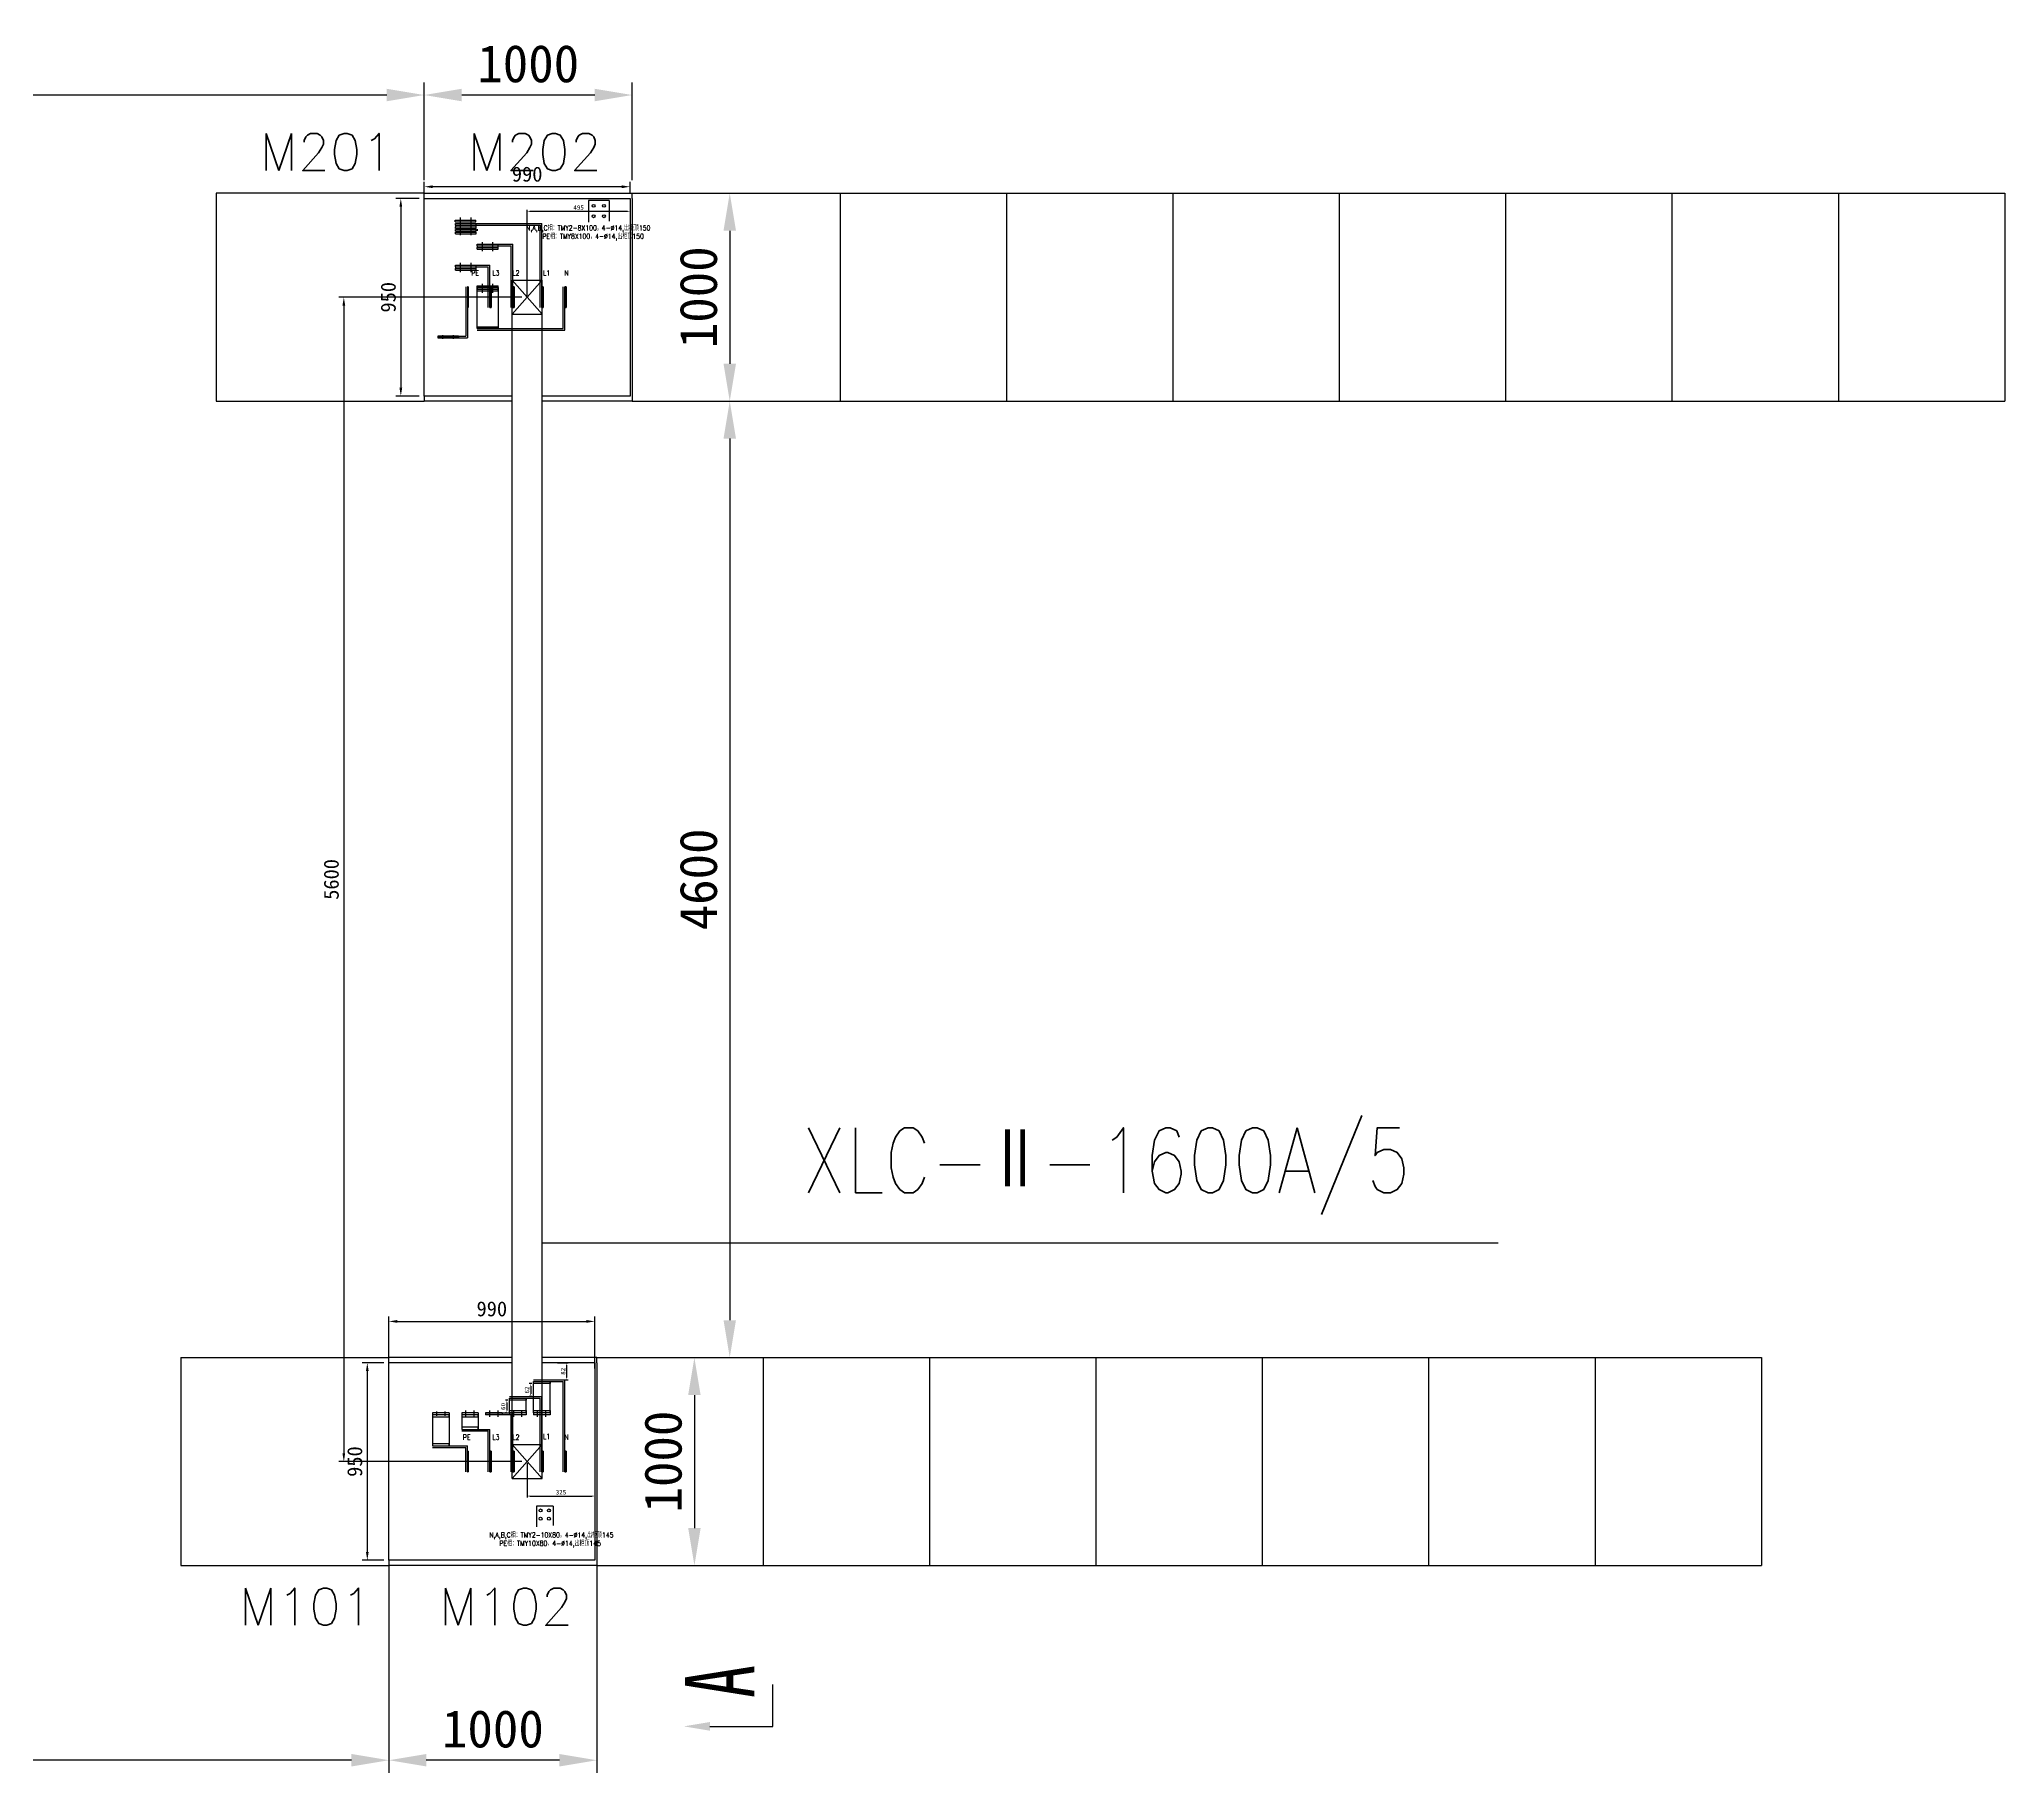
# Model space of a CAD drawing. Extents: x -48968009 to 2588125, y -43922717 to 2.
# Drawn here: x 2527456 to 2536907, y -626675 to -618338 of the extents above; entities that cross this region are included whole.
import ezdxf

# ---------------------------------------------------------------- set-up
doc = ezdxf.new("R2010")
doc.units = 0
doc.header["$LTSCALE"] = 1000
doc.header["$MEASUREMENT"] = 0
doc.layers.get('DEFPOINTS').update_dxf_attribs({"linetype": 'CONTINUOUS'})
for name, color, linetype in [('$1-强电干线', 7, 'CONTINUOUS'), ('SPACE', 7, 'CONTINUOUS'), ('WALL', 2, 'CONTINUOUS'), ('图层4', 221, 'CONTINUOUS'), ('图层6', 221, 'CONTINUOUS'), ('电气', 4, 'CONTINUOUS')]:
    doc.layers.add(name, color=color, linetype=linetype)
doc.styles.add('_TCH_DIM', font='SIMPLEX', dxfattribs={"width": 0.8, "height": 3.5, "bigfont": 'HZTXT'})
doc.styles.add('_TCH_SPACE', font='SIMPLEX.shx', dxfattribs={"width": 0.8, "bigfont": 'GBCBIG.shx'})
doc.styles.add('D', font='simhei_0.ttf', dxfattribs={"oblique": 0.7, "height": 1100})
doc.dimstyles.new('NORMAL', dxfattribs={"dimscale": 0.2, "dimtxt": 0.18, "dimasz": 0.18, "dimexe": 0.18, "dimexo": 0.0625, "dimgap": 0.09, "dimtad": 0, "dimtih": 1, "dimtoh": 1, "dimdec": 4, "dimzin": 0, "dimdsep": 46, "dimtxsty": 'Standard', "dimcen": 0.09, "dimadec": 0, "dimazin": 0, "dimtfac": 1, "dimtdec": 4, "dimtofl": 0, "dimtmove": 0, "dimatfit": 3, "dimfxl": 1, "dimtolj": 1, "dimtzin": 0, "dimarcsym": 0})

# ---------------------------------------------------------------- blocks, each defined once
blk = doc.blocks.new('*D1904')
at = {"layer": 'DEFPOINTS', "color": 0}
for p in [(2530631.8, -620078.5), (2530631.8, -624678.5), (2530776.3, -624678.5)]:
    blk.add_point(p, dxfattribs=at)
at = {"layer": '电气', "color": 2, "lineweight": -2}
for p, q in [((2530694.3, -620078.5), (2530836.3, -620078.5)), ((2530776.3, -620258.5), (2530776.3, -624498.5)), ((2530694.3, -624678.5), (2530836.3, -624678.5))]:
    blk.add_line(p, q, dxfattribs=at)
at = {"layer": '电气', "color": 2}
for points in [[(2530746.3, -620258.5), (2530806.3, -620258.5), (2530776.3, -620078.5)], [(2530746.3, -624498.5), (2530806.3, -624498.5), (2530776.3, -624678.5)]]:
    blk.add_solid(points, dxfattribs=at)
at = {"layer": '电气', "color": 2, "insert": (2530626.3, -622378.5), "char_height": 180, "attachment_point": 5, "rotation": 90}
blk.add_mtext('\\A1;4600', dxfattribs=at)
blk = doc.blocks.new('*D1905')
at = {"layer": 'DEFPOINTS', "color": 0}
for p in [(2530519.4, -619078.5), (2530694.3, -620078.5), (2530776.3, -620078.5)]:
    blk.add_point(p, dxfattribs=at)
at = {"layer": '电气', "color": 2, "lineweight": -2}
for p, q in [((2530581.9, -619078.5), (2530836.3, -619078.5)), ((2530776.3, -619258.5), (2530776.3, -619898.5)), ((2530756.8, -620078.5), (2530836.3, -620078.5))]:
    blk.add_line(p, q, dxfattribs=at)
at = {"layer": '电气', "color": 2}
for points in [[(2530746.3, -619258.5), (2530806.3, -619258.5), (2530776.3, -619078.5)], [(2530746.3, -619898.5), (2530806.3, -619898.5), (2530776.3, -620078.5)]]:
    blk.add_solid(points, dxfattribs=at)
at = {"layer": '电气', "color": 2, "insert": (2530626.3, -619578.5), "char_height": 180, "attachment_point": 5, "rotation": 90}
blk.add_mtext('\\A1;1000', dxfattribs=at)
blk = doc.blocks.new('*D1906')
at = {"layer": 'DEFPOINTS', "color": 0}
for p in [(2530375.7, -624678.5), (2530375.7, -625678.5), (2530606.3, -625678.5)]:
    blk.add_point(p, dxfattribs=at)
at = {"layer": '电气', "color": 2, "lineweight": -2}
for p, q in [((2530438.2, -624678.5), (2530666.3, -624678.5)), ((2530606.3, -624858.5), (2530606.3, -625498.5)), ((2530438.2, -625678.5), (2530666.3, -625678.5))]:
    blk.add_line(p, q, dxfattribs=at)
at = {"layer": '电气', "color": 2}
for points in [[(2530576.3, -624858.5), (2530636.3, -624858.5), (2530606.3, -624678.5)], [(2530576.3, -625498.5), (2530636.3, -625498.5), (2530606.3, -625678.5)]]:
    blk.add_solid(points, dxfattribs=at)
at = {"layer": '电气', "color": 2, "insert": (2530456.3, -625178.5), "char_height": 180, "attachment_point": 5, "rotation": 90}
blk.add_mtext('\\A1;1000', dxfattribs=at)
blk = doc.blocks.new('*D1913')
at = {"layer": 'DEFPOINTS', "color": 0}
for p in [(2529307.2, -618605.9), (2529307.2, -619078.5), (2530307.2, -619078.5)]:
    blk.add_point(p, dxfattribs=at)
at = {"layer": '电气', "color": 2, "lineweight": -2}
for p, q in [((2529307.2, -619016), (2529307.2, -618545.9)), ((2530307.2, -619016), (2530307.2, -618545.9)), ((2530127.2, -618605.9), (2529487.2, -618605.9))]:
    blk.add_line(p, q, dxfattribs=at)
at = {"layer": '电气', "color": 2}
for points in [[(2529487.2, -618575.9), (2529487.2, -618635.9), (2529307.2, -618605.9)], [(2530127.2, -618575.9), (2530127.2, -618635.9), (2530307.2, -618605.9)]]:
    blk.add_solid(points, dxfattribs=at)
at = {"layer": '电气', "color": 2, "insert": (2529807.2, -618455.9), "char_height": 180, "attachment_point": 5}
blk.add_mtext('\\A1;1000', dxfattribs=at)
blk = doc.blocks.new('*D1914')
at = {"layer": 'DEFPOINTS', "color": 0}
for p in [(2529137.2, -625591), (2530137.2, -625591), (2529137.2, -626615)]:
    blk.add_point(p, dxfattribs=at)
at = {"layer": '电气', "color": 2, "lineweight": -2}
for p, q in [((2529137.2, -625653.5), (2529137.2, -626675)), ((2530137.2, -625653.5), (2530137.2, -626675)), ((2529957.2, -626615), (2529317.2, -626615))]:
    blk.add_line(p, q, dxfattribs=at)
at = {"layer": '电气', "color": 2}
for points in [[(2529317.2, -626585), (2529317.2, -626645), (2529137.2, -626615)], [(2529957.2, -626585), (2529957.2, -626645), (2530137.2, -626615)]]:
    blk.add_solid(points, dxfattribs=at)
at = {"layer": '电气', "color": 2, "insert": (2529637.2, -626465), "char_height": 180, "attachment_point": 5}
blk.add_mtext('\\A1;1000', dxfattribs=at)
blk = doc.blocks.new('*D1915')
at = {"layer": 'DEFPOINTS', "color": 0}
for p in [(2523812.2, -618605.9), (2523812.2, -619016), (2529307.2, -619016)]:
    blk.add_point(p, dxfattribs=at)
at = {"layer": '电气', "color": 2, "lineweight": -2}
for p, q in [((2523812.2, -618953.5), (2523812.2, -618545.9)), ((2529307.2, -618953.5), (2529307.2, -618545.9)), ((2529127.2, -618605.9), (2523992.2, -618605.9))]:
    blk.add_line(p, q, dxfattribs=at)
at = {"layer": '电气', "color": 2}
for points in [[(2523992.2, -618575.9), (2523992.2, -618635.9), (2523812.2, -618605.9)], [(2529127.2, -618575.9), (2529127.2, -618635.9), (2529307.2, -618605.9)]]:
    blk.add_solid(points, dxfattribs=at)
at = {"layer": '电气', "color": 2, "insert": (2526559.7, -618455.9), "char_height": 180, "attachment_point": 5}
blk.add_mtext('\\A1;5495', dxfattribs=at)
blk = doc.blocks.new('*D1916')
at = {"layer": 'DEFPOINTS', "color": 0}
for p in [(2523812.2, -625741), (2529137.2, -625678.5), (2523812.2, -626615)]:
    blk.add_point(p, dxfattribs=at)
at = {"layer": '电气', "color": 2, "lineweight": -2}
for p, q in [((2529137.2, -625741), (2529137.2, -626675)), ((2523812.2, -625803.5), (2523812.2, -626675)), ((2528957.2, -626615), (2523992.2, -626615))]:
    blk.add_line(p, q, dxfattribs=at)
at = {"layer": '电气', "color": 2}
for points in [[(2523992.2, -626585), (2523992.2, -626645), (2523812.2, -626615)], [(2528957.2, -626585), (2528957.2, -626645), (2529137.2, -626615)]]:
    blk.add_solid(points, dxfattribs=at)
at = {"layer": '电气', "color": 2, "insert": (2526474.7, -626465), "char_height": 180, "attachment_point": 5}
blk.add_mtext('\\A1;5325', dxfattribs=at)
blk = doc.blocks.new('*D1924')
at = {"layer": 'DEFPOINTS', "color": 0}
for p in [(2529307.2, -619046.9), (2529307.2, -619103.5), (2530297.2, -619103.5)]:
    blk.add_point(p, dxfattribs=at)
at = {"layer": '图层6', "lineweight": -2}
for p, q in [((2529307.2, -619078.5), (2529307.2, -619022.9)), ((2530297.2, -619078.5), (2530297.2, -619022.9)), ((2530257.2, -619046.9), (2529347.2, -619046.9))]:
    blk.add_line(p, q, dxfattribs=at)
at = {"layer": '图层6'}
for points in [[(2529347.2, -619040.3), (2529347.2, -619053.6), (2529307.2, -619046.9)], [(2530257.2, -619040.3), (2530257.2, -619053.6), (2530297.2, -619046.9)]]:
    blk.add_solid(points, dxfattribs=at)
at = {"layer": '图层6', "insert": (2529802.2, -618986.9), "char_height": 72, "attachment_point": 5}
blk.add_mtext('\\A1;990', dxfattribs=at)
blk = doc.blocks.new('*D1925')
at = {"layer": 'DEFPOINTS', "color": 0}
for p in [(2529307.2, -619103.5), (2529194.5, -620053.5), (2529307.2, -620053.5)]:
    blk.add_point(p, dxfattribs=at)
at = {"layer": '图层6', "lineweight": -2}
for p, q in [((2529282.2, -619103.5), (2529170.5, -619103.5)), ((2529194.5, -619143.5), (2529194.5, -620013.5)), ((2529282.2, -620053.5), (2529170.5, -620053.5))]:
    blk.add_line(p, q, dxfattribs=at)
at = {"layer": '图层6'}
for points in [[(2529187.9, -619143.5), (2529201.2, -619143.5), (2529194.5, -619103.5)], [(2529187.9, -620013.5), (2529201.2, -620013.5), (2529194.5, -620053.5)]]:
    blk.add_solid(points, dxfattribs=at)
at = {"layer": '图层6', "insert": (2529134.5, -619578.5), "char_height": 72, "attachment_point": 5, "rotation": 90}
blk.add_mtext('\\A1;950', dxfattribs=at)
blk = doc.blocks.new('*D1926')
at = {"layer": 'DEFPOINTS', "color": 0}
for p in [(2529802.2, -619578.5), (2528920.5, -625178.5), (2529802.2, -625178.5)]:
    blk.add_point(p, dxfattribs=at)
at = {"layer": '图层6', "lineweight": -2}
for p, q in [((2529777.2, -619578.5), (2528896.5, -619578.5)), ((2528920.5, -619618.5), (2528920.5, -625138.5)), ((2529777.2, -625178.5), (2528896.5, -625178.5))]:
    blk.add_line(p, q, dxfattribs=at)
at = {"layer": '图层6'}
for points in [[(2528913.8, -619618.5), (2528927.1, -619618.5), (2528920.5, -619578.5)], [(2528913.8, -625138.5), (2528927.1, -625138.5), (2528920.5, -625178.5)]]:
    blk.add_solid(points, dxfattribs=at)
at = {"layer": '图层6', "insert": (2528860.5, -622378.5), "char_height": 72, "attachment_point": 5, "rotation": 90}
blk.add_mtext('\\A1;5600', dxfattribs=at)
blk = doc.blocks.new('*D1927')
at = {"layer": 'DEFPOINTS', "color": 0}
for p in [(2529137.2, -624703.5), (2529033.4, -625653.5), (2529137.2, -625653.5)]:
    blk.add_point(p, dxfattribs=at)
at = {"layer": '图层6', "lineweight": -2}
for p, q in [((2529112.2, -624703.5), (2529009.4, -624703.5)), ((2529033.4, -624743.5), (2529033.4, -625613.5)), ((2529112.2, -625653.5), (2529009.4, -625653.5))]:
    blk.add_line(p, q, dxfattribs=at)
at = {"layer": '图层6'}
for points in [[(2529026.7, -624743.5), (2529040, -624743.5), (2529033.4, -624703.5)], [(2529026.7, -625613.5), (2529040, -625613.5), (2529033.4, -625653.5)]]:
    blk.add_solid(points, dxfattribs=at)
at = {"layer": '图层6', "insert": (2528973.4, -625178.5), "char_height": 72, "attachment_point": 5, "rotation": 90}
blk.add_mtext('\\A1;950', dxfattribs=at)
blk = doc.blocks.new('*D1928')
at = {"layer": 'DEFPOINTS', "color": 0}
for p in [(2530127.2, -624504.5), (2529137.2, -624756.5), (2530127.2, -624756.5)]:
    blk.add_point(p, dxfattribs=at)
at = {"layer": '图层6', "lineweight": -2}
for p, q in [((2529137.2, -624731.5), (2529137.2, -624480.5)), ((2529177.2, -624504.5), (2530087.2, -624504.5)), ((2530127.2, -624731.5), (2530127.2, -624480.5))]:
    blk.add_line(p, q, dxfattribs=at)
at = {"layer": '图层6'}
for points in [[(2529177.2, -624497.8), (2529177.2, -624511.2), (2529137.2, -624504.5)], [(2530087.2, -624497.8), (2530087.2, -624511.2), (2530127.2, -624504.5)]]:
    blk.add_solid(points, dxfattribs=at)
at = {"layer": '图层6', "insert": (2529632.2, -624444.5), "char_height": 72, "attachment_point": 5}
blk.add_mtext('\\A1;990', dxfattribs=at)
blk = doc.blocks.new('*D2024')
at = {"layer": 'DEFPOINTS', "color": 0}
for p in [(2530127.2, -624703.5), (2529802.2, -625178.5), (2530127.2, -625344.2)]:
    blk.add_point(p, dxfattribs=at)
at = {"layer": '图层6', "lineweight": -2}
for p, q in [((2530127.2, -624711), (2530127.2, -625351.4)), ((2529802.2, -625186), (2529802.2, -625351.4)), ((2529814.2, -625344.2), (2530115.2, -625344.2))]:
    blk.add_line(p, q, dxfattribs=at)
at = {"layer": '图层6'}
for points in [[(2529814.2, -625342.2), (2529814.2, -625346.2), (2529802.2, -625344.2)], [(2530115.2, -625342.2), (2530115.2, -625346.2), (2530127.2, -625344.2)]]:
    blk.add_solid(points, dxfattribs=at)
at = {"layer": '图层6', "insert": (2529964.7, -625326.2), "char_height": 21.6, "attachment_point": 5}
blk.add_mtext('\\A1;325', dxfattribs=at)
blk = doc.blocks.new('*D2025')
at = {"layer": 'DEFPOINTS', "color": 0}
for p in [(2530297.2, -619103.5), (2530297.2, -619164.9), (2529802.2, -619578.5)]:
    blk.add_point(p, dxfattribs=at)
at = {"layer": '图层6', "lineweight": -2}
for p, q in [((2530297.2, -619111), (2530297.2, -619172.1)), ((2529802.2, -619571), (2529802.2, -619157.7)), ((2529814.2, -619164.9), (2530285.2, -619164.9))]:
    blk.add_line(p, q, dxfattribs=at)
at = {"layer": '图层6'}
for points in [[(2529814.2, -619162.9), (2529814.2, -619166.9), (2529802.2, -619164.9)], [(2530285.2, -619162.9), (2530285.2, -619166.9), (2530297.2, -619164.9)]]:
    blk.add_solid(points, dxfattribs=at)
at = {"layer": '图层6', "insert": (2530049.7, -619146.9), "char_height": 21.6, "attachment_point": 5}
blk.add_mtext('\\A1;495', dxfattribs=at)
blk = doc.blocks.new('DFFDF')
at = {"layer": '图层4', "color": 33}
for p, q in [((2507923.9, -577959.2), (2507923.9, -577859.2)), ((2507929.9, -577859.2), (2507923.9, -577859.2)), ((2507929.9, -577959.2), (2507929.9, -577859.2)), ((2508033.9, -577959.2), (2508033.9, -577859.2)), ((2508039.9, -577859.2), (2508033.9, -577859.2)), ((2508039.9, -577959.2), (2508039.9, -577859.2)), ((2508173.9, -577959.2), (2508173.9, -577859.2)), ((2508179.9, -577859.2), (2508173.9, -577859.2)), ((2508179.9, -577959.2), (2508179.9, -577859.2)), ((2508283.9, -577959.2), (2508283.9, -577859.2)), ((2508289.9, -577859.2), (2508283.9, -577859.2)), ((2508289.9, -577959.2), (2508289.9, -577859.2)), ((2508394.9, -577959.2), (2508394.9, -577859.2)), ((2508397.9, -577859.2), (2508394.9, -577859.2)), ((2508397.9, -577959.2), (2508397.9, -577859.2)), ((2507923.9, -577959.2), (2507929.9, -577959.2)), ((2508033.9, -577959.2), (2508039.9, -577959.2)), ((2508173.9, -577959.2), (2508179.9, -577959.2)), ((2508283.9, -577959.2), (2508289.9, -577959.2)), ((2508394.9, -577959.2), (2508397.9, -577959.2))]:
    blk.add_line(p, q, dxfattribs=at)
blk = doc.blocks.new('FGREWER')
at = {"layer": '$1-强电干线', "color": 3}
blk.add_line((2519217.1, -884215.8), (2519217.1, -884197.8), dxfattribs=at)
at = {"layer": '$1-强电干线', "color": 2}
blk.add_line((2519267.1, -884215.8), (2519267.1, -884197.8), dxfattribs=at)
at = {"layer": 'WALL', "color": 2}
for p, q in [((2519302.1, -883676.8), (2519302.1, -883632.5)), ((2519302.1, -883717.6), (2519302.1, -883668.8)), ((2519352.1, -883676.8), (2519352.1, -883632.8)), ((2519352.1, -883717.1), (2519352.1, -883668.8))]:
    blk.add_line(p, q, dxfattribs=at)
at = {"layer": 'WALL', "color": 3}
for p, q in [((2519407.1, -883776.8), (2519407.1, -883750.8)), ((2519457.1, -883776.8), (2519457.1, -883750.8)), ((2519407.1, -883794.8), (2519407.1, -883768.8)), ((2519457.1, -883794.8), (2519457.1, -883768.8))]:
    blk.add_line(p, q, dxfattribs=at)
at = {"layer": 'WALL', "color": 1}
for p, q in [((2519302.1, -883876.8), (2519302.1, -883850.8)), ((2519352.1, -883876.8), (2519352.1, -883850.8)), ((2519302.1, -883894.8), (2519302.1, -883868.8)), ((2519352.1, -883894.8), (2519352.1, -883868.8))]:
    blk.add_line(p, q, dxfattribs=at)
at = {"layer": 'WALL', "color": 5}
for p, q in [((2519407.1, -883976.8), (2519407.1, -883950.8)), ((2519457.1, -883976.8), (2519457.1, -883950.8)), ((2519407.1, -883994.8), (2519407.1, -883968.8)), ((2519457.1, -883994.8), (2519457.1, -883968.8))]:
    blk.add_line(p, q, dxfattribs=at)
at = {"layer": '电气', "color": 2}
for p, q in [((2519275.9, -883653.7), (2519275.9, -883645.7)), ((2519275.9, -883645.7), (2519375.9, -883645.7)), ((2519275.9, -883653.7), (2519375.9, -883653.7)), ((2519277.1, -883668.8), (2519277.1, -883660.8)), ((2519277.1, -883660.8), (2519377.1, -883660.8)), ((2519277.1, -883668.8), (2519377.1, -883668.8)), ((2519375.9, -883653.7), (2519375.9, -883645.7)), ((2519377.1, -883668.8), (2519377.1, -883660.8)), ((2519277.1, -883684.8), (2519277.1, -883676.8)), ((2519277.1, -883676.8), (2519377.1, -883676.8)), ((2519277.1, -883684.8), (2519377.1, -883684.8)), ((2519277.1, -883697.7), (2519277.1, -883689.7)), ((2519277.1, -883689.7), (2519377.1, -883689.7)), ((2519277.1, -883697.7), (2519377.1, -883697.7)), ((2519277.1, -883710.3), (2519277.1, -883702.3)), ((2519277.1, -883702.3), (2519377.1, -883702.3)), ((2519277.1, -883710.3), (2519377.1, -883710.3)), ((2519377.1, -883684.8), (2519377.1, -883676.8)), ((2519377.1, -883697.7), (2519377.1, -883689.7)), ((2519377.1, -883710.3), (2519377.1, -883702.3)), ((2519292.1, -884202.8), (2519192.1, -884202.8)), ((2519292.1, -884202.8), (2519292.1, -884210.8))]:
    blk.add_line(p, q, dxfattribs=at)
at = {"layer": '电气', "color": 3}
for p, q in [((2519382.1, -883768.8), (2519382.1, -883760.8)), ((2519382.1, -883760.8), (2519482.1, -883760.8)), ((2519482.1, -883768.8), (2519482.1, -883760.8)), ((2519382.1, -883768.8), (2519482.1, -883768.8)), ((2519382.1, -883784.8), (2519382.1, -883776.8)), ((2519382.1, -883776.8), (2519482.1, -883776.8)), ((2519382.1, -883784.8), (2519482.1, -883784.8)), ((2519482.1, -883784.8), (2519482.1, -883776.8)), ((2519192.1, -884202.8), (2519192.1, -884210.8)), ((2519292.1, -884210.8), (2519192.1, -884210.8))]:
    blk.add_line(p, q, dxfattribs=at)
at = {"layer": '电气', "color": 1}
for p, q in [((2519277.1, -883860.8), (2519377.1, -883860.8)), ((2519277.1, -883868.8), (2519277.1, -883860.8)), ((2519377.1, -883868.8), (2519377.1, -883860.8)), ((2519277.1, -883868.8), (2519377.1, -883868.8)), ((2519277.1, -883876.8), (2519377.1, -883876.8)), ((2519277.1, -883884.8), (2519277.1, -883876.8)), ((2519277.1, -883884.8), (2519377.1, -883884.8)), ((2519377.1, -883884.8), (2519377.1, -883876.8))]:
    blk.add_line(p, q, dxfattribs=at)
at = {"layer": '电气', "color": 5}
for p, q in [((2519382.1, -883960.8), (2519482.1, -883960.8)), ((2519382.1, -883968.8), (2519382.1, -883960.8)), ((2519382.1, -883968.8), (2519482.1, -883968.8)), ((2519382.1, -883976.8), (2519482.1, -883976.8)), ((2519382.1, -883984.8), (2519382.1, -883976.8)), ((2519382.1, -883984.8), (2519482.1, -883984.8)), ((2519482.1, -883968.8), (2519482.1, -883960.8)), ((2519482.1, -883984.8), (2519482.1, -883976.8))]:
    blk.add_line(p, q, dxfattribs=at)
blk = doc.blocks.new('人突然他人')
at = {"layer": '$1-强电干线', "color": 3}
blk.add_line((2519187.1, -889395.8), (2519187.1, -889375.8), dxfattribs=at)
at = {"layer": '$1-强电干线', "color": 2}
blk.add_line((2519227.1, -889395.8), (2519227.1, -889375.8), dxfattribs=at)
at = {"layer": 'WALL', "color": 1}
for p, q in [((2519327.1, -889400.8), (2519327.1, -889370.8)), ((2519367.1, -889400.8), (2519367.1, -889370.8))]:
    blk.add_line(p, q, dxfattribs=at)
at = {"layer": 'WALL', "color": 3}
for p, q in [((2519442.1, -889400.8), (2519442.1, -889370.8)), ((2519482.1, -889400.8), (2519482.1, -889370.8))]:
    blk.add_line(p, q, dxfattribs=at)
at = {"layer": 'WALL', "color": 2}
for p, q in [((2519557.1, -889400.8), (2519557.1, -889370.8)), ((2519597.1, -889400.8), (2519597.1, -889370.8))]:
    blk.add_line(p, q, dxfattribs=at)
at = {"layer": 'WALL', "color": 5}
for p, q in [((2519672.1, -889400.8), (2519672.1, -889370.8)), ((2519712.1, -889400.8), (2519712.1, -889370.8))]:
    blk.add_line(p, q, dxfattribs=at)
at = {"layer": '电气', "color": 2}
for p, q in [((2519247.1, -889380.8), (2519167.1, -889380.8)), ((2519247.1, -889380.8), (2519247.1, -889390.8)), ((2519617.1, -889380.8), (2519537.1, -889380.8)), ((2519537.1, -889380.8), (2519537.1, -889390.8)), ((2519617.1, -889390.8), (2519537.1, -889390.8)), ((2519617.1, -889380.8), (2519617.1, -889390.8))]:
    blk.add_line(p, q, dxfattribs=at)
at = {"layer": '电气', "color": 3}
for p, q in [((2519167.1, -889380.8), (2519167.1, -889390.8)), ((2519247.1, -889390.8), (2519167.1, -889390.8)), ((2519502.1, -889380.8), (2519422.1, -889380.8)), ((2519422.1, -889380.8), (2519422.1, -889390.8)), ((2519502.1, -889390.8), (2519422.1, -889390.8)), ((2519502.1, -889380.8), (2519502.1, -889390.8))]:
    blk.add_line(p, q, dxfattribs=at)
at = {"layer": '电气', "color": 1}
for p, q in [((2519387.1, -889380.8), (2519307.1, -889380.8)), ((2519307.1, -889380.8), (2519307.1, -889390.8)), ((2519387.1, -889390.8), (2519307.1, -889390.8)), ((2519387.1, -889380.8), (2519387.1, -889390.8))]:
    blk.add_line(p, q, dxfattribs=at)
at = {"layer": '电气', "color": 5}
for p, q in [((2519732.1, -889380.8), (2519652.1, -889380.8)), ((2519652.1, -889380.8), (2519652.1, -889390.8)), ((2519732.1, -889390.8), (2519652.1, -889390.8)), ((2519732.1, -889380.8), (2519732.1, -889390.8))]:
    blk.add_line(p, q, dxfattribs=at)
blk = doc.blocks.new('*D2028')
at = {"layer": 'DEFPOINTS', "color": 0}
for p in [(2529940.1, -624703.5), (2529992.8, -624703.5), (2529940.1, -624785.5)]:
    blk.add_point(p, dxfattribs=at)
at = {"layer": '图层6', "lineweight": -2}
for p, q in [((2529947.6, -624703.5), (2530000, -624703.5)), ((2529947.6, -624785.5), (2530000, -624785.5)), ((2529992.8, -624773.5), (2529992.8, -624715.5))]:
    blk.add_line(p, q, dxfattribs=at)
at = {"layer": '图层6'}
for points in [[(2529990.8, -624715.5), (2529994.8, -624715.5), (2529992.8, -624703.5)], [(2529990.8, -624773.5), (2529994.8, -624773.5), (2529992.8, -624785.5)]]:
    blk.add_solid(points, dxfattribs=at)
at = {"layer": '图层6', "insert": (2529974.8, -624744.5), "char_height": 21.6, "attachment_point": 5, "rotation": 90}
blk.add_mtext('\\A1;82', dxfattribs=at)
blk = doc.blocks.new('*D2029')
at = {"layer": 'DEFPOINTS', "color": 0}
for p in [(2529832.2, -624803.5), (2529819.4, -624865.5), (2529832.2, -624865.5)]:
    blk.add_point(p, dxfattribs=at)
at = {"layer": '图层6', "lineweight": -2}
for p, q in [((2529824.7, -624803.5), (2529812.2, -624803.5)), ((2529824.7, -624865.5), (2529812.2, -624865.5)), ((2529819.4, -624815.5), (2529819.4, -624853.5))]:
    blk.add_line(p, q, dxfattribs=at)
at = {"layer": '图层6'}
for points in [[(2529817.4, -624815.5), (2529821.4, -624815.5), (2529819.4, -624803.5)], [(2529817.4, -624853.5), (2529821.4, -624853.5), (2529819.4, -624865.5)]]:
    blk.add_solid(points, dxfattribs=at)
at = {"layer": '图层6', "insert": (2529801.4, -624834.5), "char_height": 21.6, "attachment_point": 5, "rotation": 90}
blk.add_mtext('\\A1;62', dxfattribs=at)
blk = doc.blocks.new('*D2030')
at = {"layer": 'DEFPOINTS', "color": 0}
for p in [(2529717.2, -624883.5), (2529704.5, -624943.5), (2529709.1, -624943.5)]:
    blk.add_point(p, dxfattribs=at)
at = {"layer": '图层6', "lineweight": -2}
for p, q in [((2529709.7, -624883.5), (2529697.3, -624883.5)), ((2529704.5, -624895.5), (2529704.5, -624931.5)), ((2529701.6, -624943.5), (2529697.3, -624943.5))]:
    blk.add_line(p, q, dxfattribs=at)
at = {"layer": '图层6'}
for points in [[(2529702.5, -624895.5), (2529706.5, -624895.5), (2529704.5, -624883.5)], [(2529702.5, -624931.5), (2529706.5, -624931.5), (2529704.5, -624943.5)]]:
    blk.add_solid(points, dxfattribs=at)
at = {"layer": '图层6', "insert": (2529686.5, -624913.5), "char_height": 21.6, "attachment_point": 5, "rotation": 90}
blk.add_mtext('\\A1;60', dxfattribs=at)

msp = doc.modelspace()

# ---------------------------------------------------------------- linework, layer by layer
at = {"layer": '$1-强电干线', "color": 1}
msp.add_line((2534471, -624127.3), (2529874.7, -624127.3), dxfattribs=at)
at = {"layer": 'WALL', "color": 1}
for p, q in [((2529729.7, -619496.5), (2529874.7, -619496.5)), ((2529874.7, -619496.5), (2529729.7, -619660.5)), ((2529874.7, -619660.5), (2529729.7, -619496.5)), ((2529729.7, -625260.5), (2529729.7, -619496.5)), ((2529874.7, -625260.5), (2529874.7, -619496.5)), ((2529729.7, -619660.5), (2529874.7, -619660.5)), ((2529729.7, -625096.5), (2529874.7, -625096.5)), ((2529874.7, -625096.5), (2529729.7, -625260.5)), ((2529874.7, -625260.5), (2529729.7, -625096.5)), ((2529729.7, -625260.5), (2529874.7, -625260.5))]:
    msp.add_line(p, q, dxfattribs=at)
at = {"layer": '图层6', "color": 33}
for p, q in [((2529457.2, -619223.5), (2529873.2, -619223.5)), ((2529457.2, -619231.5), (2529865.2, -619231.5)), ((2529457.2, -619231.5), (2529457.2, -619239.5)), ((2529557.2, -619239.5), (2529557.2, -619231.5)), ((2529865.2, -619628.5), (2529865.2, -619231.5)), ((2529873.2, -619628.5), (2529873.2, -619223.5)), ((2529457.2, -619239.5), (2529557.2, -619239.5)), ((2529562.2, -619251.5), (2529562.2, -619259.5)), ((2529562.2, -619323.5), (2529733.2, -619323.5)), ((2529733.2, -619628.5), (2529733.2, -619323.5)), ((2529562.2, -619331.5), (2529725.2, -619331.5)), ((2529562.2, -619331.5), (2529562.2, -619339.5)), ((2529562.2, -619339.5), (2529662.2, -619339.5)), ((2529662.2, -619339.5), (2529662.2, -619331.5)), ((2529725.2, -619628.5), (2529725.2, -619331.5)), ((2529457.2, -619423.5), (2529623.2, -619423.5)), ((2529457.2, -619431.5), (2529615.2, -619431.5)), ((2529457.2, -619431.5), (2529457.2, -619439.5)), ((2529457.2, -619439.5), (2529557.2, -619439.5)), ((2529557.2, -619439.5), (2529557.2, -619431.5)), ((2529615.2, -619628.5), (2529615.2, -619431.5)), ((2529623.2, -619628.5), (2529623.2, -619423.5)), ((2529507.2, -619528.5), (2529507.2, -619765.5)), ((2529515.2, -619528.5), (2529515.2, -619773.5)), ((2529562.2, -619531.5), (2529562.2, -619539.5)), ((2529662.2, -619531.5), (2529562.2, -619531.5)), ((2529562.2, -619728.5), (2529562.2, -619531.5)), ((2529562.2, -619539.5), (2529662.2, -619539.5)), ((2529662.2, -619539.5), (2529662.2, -619531.5)), ((2529662.2, -619531.5), (2529662.2, -619728.5)), ((2529975.2, -619728.5), (2529975.2, -619528.5)), ((2529983.2, -619736.5), (2529983.2, -619528.5)), ((2529372.2, -619765.5), (2529507.2, -619765.5)), ((2529372.2, -619773.5), (2529515.2, -619773.5)), ((2529562.2, -619720.5), (2529662.2, -619720.5)), ((2529662.2, -619728.5), (2529562.2, -619728.5)), ((2529562.2, -619728.5), (2529975.2, -619728.5)), ((2529562.2, -619736.5), (2529983.2, -619736.5)), ((2529662.2, -619720.5), (2529662.2, -619728.5)), ((2529832.2, -624785.5), (2529983.2, -624785.5)), ((2529832.2, -624803.5), (2529832.2, -624793.5)), ((2529832.2, -624793.5), (2529912.2, -624793.5)), ((2529832.2, -624943.5), (2529832.2, -624793.5)), ((2529832.2, -624793.5), (2529975.2, -624793.5)), ((2529912.2, -624803.5), (2529832.2, -624803.5)), ((2529912.2, -624793.5), (2529912.2, -624803.5)), ((2529912.2, -624943.5), (2529912.2, -624793.5)), ((2529975.2, -625228.5), (2529975.2, -624793.5)), ((2529983.2, -625228.5), (2529983.2, -624785.5)), ((2529717.2, -624865.5), (2529873.2, -624865.5)), ((2529717.2, -624883.5), (2529717.2, -624873.5)), ((2529717.2, -624873.5), (2529797.2, -624873.5)), ((2529717.2, -624943.5), (2529717.2, -624873.5)), ((2529717.2, -624873.5), (2529865.2, -624873.5)), ((2529797.2, -624883.5), (2529717.2, -624883.5)), ((2529797.2, -624873.5), (2529797.2, -624883.5)), ((2529797.2, -624943.5), (2529797.2, -624873.5)), ((2529865.2, -625228.5), (2529865.2, -624873.5)), ((2529873.2, -625228.5), (2529873.2, -624865.5)), ((2529347.2, -624953.5), (2529347.2, -624963.5)), ((2529427.2, -624953.5), (2529347.2, -624953.5)), ((2529347.2, -624953.5), (2529347.2, -625103.5)), ((2529347.2, -624963.5), (2529427.2, -624963.5)), ((2529427.2, -624963.5), (2529427.2, -624953.5)), ((2529427.2, -624953.5), (2529427.2, -625103.5)), ((2529487.2, -624953.5), (2529487.2, -624963.5)), ((2529567.2, -624953.5), (2529487.2, -624953.5)), ((2529487.2, -624953.5), (2529487.2, -625023.5)), ((2529487.2, -624963.5), (2529567.2, -624963.5)), ((2529567.2, -624963.5), (2529567.2, -624953.5)), ((2529567.2, -624953.5), (2529567.2, -625023.5)), ((2529602.2, -624943.5), (2529733.2, -624943.5)), ((2529602.2, -624951.5), (2529725.2, -624951.5)), ((2529717.2, -624943.5), (2529717.2, -624933.5)), ((2529717.2, -624933.5), (2529797.2, -624933.5)), ((2529797.2, -624943.5), (2529717.2, -624943.5)), ((2529725.2, -625228.5), (2529725.2, -624951.5)), ((2529733.2, -625228.5), (2529733.2, -624943.5)), ((2529797.2, -624933.5), (2529797.2, -624943.5)), ((2529832.2, -624943.5), (2529832.2, -624933.5)), ((2529832.2, -624933.5), (2529912.2, -624933.5)), ((2529912.2, -624943.5), (2529832.2, -624943.5)), ((2529912.2, -624933.5), (2529912.2, -624943.5)), ((2529487.2, -625013.5), (2529487.2, -625023.5)), ((2529567.2, -625013.5), (2529487.2, -625013.5)), ((2529487.2, -625023.5), (2529623.2, -625023.5)), ((2529487.2, -625023.5), (2529567.2, -625023.5)), ((2529487.2, -625031.5), (2529615.2, -625031.5)), ((2529567.2, -625023.5), (2529567.2, -625013.5)), ((2529615.2, -625228.5), (2529615.2, -625031.5)), ((2529623.2, -625228.5), (2529623.2, -625023.5)), ((2529347.2, -625093.5), (2529347.2, -625103.5)), ((2529427.2, -625093.5), (2529347.2, -625093.5)), ((2529347.2, -625103.5), (2529515.2, -625103.5)), ((2529347.2, -625103.5), (2529427.2, -625103.5)), ((2529347.2, -625111.5), (2529507.2, -625111.5)), ((2529427.2, -625103.5), (2529427.2, -625093.5)), ((2529507.2, -625228.5), (2529507.2, -625111.5)), ((2529515.2, -625228.5), (2529515.2, -625103.5))]:
    msp.add_line(p, q, dxfattribs=at)
at = {"layer": '电气', "color": 0}
for p, q in [((2529307.2, -619078.5), (2528307.2, -619078.5)), ((2528307.2, -619078.5), (2528307.2, -620078.5)), ((2529307.2, -619078.5), (2530307.2, -619078.5)), ((2529307.2, -619103.5), (2529307.2, -619078.5)), ((2530307.2, -619078.5), (2536907.2, -619078.5)), ((2530307.2, -619103.5), (2530307.2, -619078.5)), ((2530307.2, -619103.5), (2530307.2, -620053.5)), ((2531307.2, -619078.5), (2531307.2, -620078.5)), ((2532107.2, -619078.5), (2532107.2, -620078.5)), ((2532907.2, -619078.5), (2532907.2, -620078.5)), ((2533707.2, -619078.5), (2533707.2, -620078.5)), ((2534507.2, -619078.5), (2534507.2, -620078.5)), ((2535307.2, -619078.5), (2535307.2, -620078.5)), ((2536107.2, -619078.5), (2536107.2, -620078.5)), ((2536907.2, -619078.5), (2536907.2, -620078.5)), ((2528307.2, -620078.5), (2529307.2, -620078.5)), ((2529307.2, -620053.5), (2529307.2, -620078.5)), ((2529729.7, -620078.5), (2529307.2, -620078.5)), ((2530307.2, -620078.5), (2529874.7, -620078.5)), ((2530307.2, -620053.5), (2530307.2, -620078.5)), ((2530307.2, -620078.5), (2536907.2, -620078.5)), ((2528137.2, -624678.5), (2529137.2, -624678.5)), ((2528137.2, -624678.5), (2528137.2, -625678.5)), ((2529729.7, -624678.5), (2529137.2, -624678.5)), ((2529137.2, -624703.5), (2529137.2, -624678.5)), ((2530137.2, -624678.5), (2529874.7, -624678.5)), ((2530137.2, -624678.5), (2535737.2, -624678.5)), ((2530137.2, -624703.5), (2530137.2, -624678.5)), ((2530137.2, -624703.5), (2530137.2, -625653.5)), ((2530937.2, -624678.5), (2530937.2, -625678.5)), ((2531737.2, -624678.5), (2531737.2, -625678.5)), ((2532537.2, -624678.5), (2532537.2, -625678.5)), ((2533337.2, -624678.5), (2533337.2, -625678.5)), ((2534137.2, -624678.5), (2534137.2, -625678.5)), ((2534937.2, -624678.5), (2534937.2, -625678.5)), ((2535737.2, -624678.5), (2535737.2, -625678.5)), ((2529137.2, -625653.5), (2529137.2, -625678.5)), ((2530137.2, -625653.5), (2530137.2, -625678.5)), ((2528137.2, -625678.5), (2529137.2, -625678.5)), ((2530137.2, -625678.5), (2529137.2, -625678.5)), ((2530137.2, -625678.5), (2535737.2, -625678.5))]:
    msp.add_line(p, q, dxfattribs=at)
at = {"layer": '电气', "color": 1}
for p, q in [((2529307.2, -620053.5), (2529307.2, -619103.5)), ((2529307.2, -619103.5), (2530297.2, -619103.5)), ((2530196.4, -619113.9), (2530096.4, -619113.9)), ((2530096.4, -619113.9), (2530096.4, -619217.6)), ((2530196.4, -619113.9), (2530196.4, -619212.2)), ((2530297.2, -619103.5), (2530297.2, -620053.5)), ((2529729.7, -620053.5), (2529307.2, -620053.5)), ((2530297.2, -620053.5), (2529874.7, -620053.5)), ((2529137.2, -625653.5), (2529137.2, -624703.5)), ((2529729.7, -624703.5), (2529137.2, -624703.5)), ((2530127.2, -624703.5), (2529874.7, -624703.5)), ((2530127.2, -624703.5), (2530127.2, -625653.5)), ((2529926.8, -625393.3), (2529846.8, -625393.3)), ((2529846.8, -625393.3), (2529846.8, -625492)), ((2529926.8, -625393.3), (2529926.8, -625486.6)), ((2530127.2, -625653.5), (2529137.2, -625653.5))]:
    msp.add_line(p, q, dxfattribs=at)
at = {"layer": '电气', "color": 6}
msp.add_line((2530984, -626452.1), (2530984, -626250.8), dxfattribs=at)
msp.add_lwpolyline([(2530681, -626452.1), (2530984, -626452.1)], dxfattribs=at)
at = {"layer": '电气', "color": 1}
for centre in [(2530121.4, -619138.9), (2530171.4, -619138.9), (2530121.4, -619188.9), (2530171.4, -619188.9), (2529866.8, -625413.3), (2529866.8, -625453.3), (2529906.8, -625413.3), (2529906.8, -625453.3)]:
    msp.add_circle(centre, 7, dxfattribs=at)
at = {"layer": '电气', "color": 6}
msp.add_solid([(2530681, -626431.1), (2530555, -626452.1), (2530681, -626473.1)], dxfattribs=at)

# ---------------------------------------------------------------- block references
at = {"layer": '图层6', "color": 33}
for name in ['FGREWER', '人突然他人']:
    msp.add_blockref(name, (10180.1, 264437.3), dxfattribs=at)
at = {"layer": '图层6', "color": 33, "rotation": 180}
for p in [(5037913, -1197487.7), (5037913, -1203087.7)]:
    msp.add_blockref('DFFDF', p, dxfattribs=at)

# ---------------------------------------------------------------- texts
at = {"layer": '$1-强电干线', "color": 1, "style": '_TCH_DIM'}
for s, height, width, p in [('N,A,B,C相：TMY2-8X100，4-%%C14,出柜顶150', 24.99, 0.705882, (2529797.3, -619257.6)), ('PE相：TMY8X100，4-%%C14,出柜顶150', 24.99, 0.705882, (2529874.6, -619297.8)), ('PE', 24.99, 0.705882, (2529533.2, -619474.1)), ('L3', 24.99, 0.705882, (2529634.5, -619474.1)), ('L2', 24.99, 0.705882, (2529731, -619474.1)), ('L1', 24.99, 0.705882, (2529878.2, -619474.1)), ('N', 25, 0.705882, (2529981.8, -619474.1)), ('XLC-Ⅱ-1600A/5', 312.375, 0.8, (2531123.3, -623885.4)), ('PE', 24.99, 0.705882, (2529492.9, -625074.1)), ('L3', 24.99, 0.705882, (2529634.5, -625074.1)), ('L2', 24.99, 0.705882, (2529731, -625074.1)), ('L1', 24.99, 0.705882, (2529878.2, -625070.5)), ('N', 25, 0.705882, (2529981.8, -625074.1)), ('N,A,B,C相：TMY2-10X80，4-%%C14,出柜顶145', 24.99, 0.705882, (2529619.7, -625544.1)), ('PE相：TMY10X80，4-%%C14,出柜顶145', 24.99, 0.705882, (2529668.5, -625584.3))]:
    msp.add_text(s, height=height, dxfattribs=dict(at, width=width)).set_placement(p)
at = {"layer": 'SPACE', "style": '_TCH_SPACE'}
for s, p in [('M201', (2528515.8, -618969.3)), ('M202', (2529516.8, -618969.3)), ('M101', (2528416.7, -625965.6)), ('M102', (2529378.2, -625965.6))]:
    msp.add_text(s, height=178.72, dxfattribs=at).set_placement(p)
at = {"layer": '电气', "color": 6, "style": 'D', "width": 0.7}
msp.add_text('A', height=332.8, rotation=90, dxfattribs=at).set_placement((2530894.3, -626315.5))

# ---------------------------------------------------------------- dimensions: what is measured, and where the dimension line sits
at = {"layer": '图层6', "color": 33}
for base, p1, p2, override, picture, middle in [((2529307.2, -619046.9), (2530297.2, -619103.5), (2529307.2, -619103.5), {"dimscale": 400, "dimasz": 0.1, "dimexe": 0.06, "dimgap": 0.06, "dimtad": 1, "dimtih": 0, "dimdec": 0, "dimclrd": 256, "dimclre": 256, "dimclrt": 256, "dimtdec": 0, "dimtix": 1, "dimtmove": 2, "dimatfit": 0, "dimfxl": 250, "dimtfillclr": 2}, '*D1924', (2529802.2, -618986.9)), ((2530297.2, -619164.9), (2529802.2, -619578.5), (2530297.2, -619103.5), {"dimscale": 120, "dimasz": 0.1, "dimexe": 0.06, "dimgap": 0.06, "dimtad": 1, "dimtih": 0, "dimdec": 0, "dimclrd": 256, "dimclre": 256, "dimclrt": 256, "dimtdec": 0, "dimtix": 1, "dimtmove": 2, "dimatfit": 0, "dimfxl": 250, "dimtfillclr": 2}, '*D2025', (2530049.7, -619146.9)), ((2530127.2, -624504.5), (2529137.2, -624756.5), (2530127.2, -624756.5), {"dimscale": 400, "dimasz": 0.1, "dimexe": 0.06, "dimgap": 0.06, "dimtad": 1, "dimtih": 0, "dimdec": 0, "dimclrd": 256, "dimclre": 256, "dimclrt": 256, "dimtdec": 0, "dimtix": 1, "dimtmove": 2, "dimatfit": 0, "dimfxl": 250, "dimtfillclr": 2}, '*D1928', (2529632.2, -624444.5)), ((2530127.2, -625344.2), (2529802.2, -625178.5), (2530127.2, -624703.5), {"dimscale": 120, "dimasz": 0.1, "dimexe": 0.06, "dimgap": 0.06, "dimtad": 1, "dimtih": 0, "dimdec": 0, "dimclrd": 256, "dimclre": 256, "dimclrt": 256, "dimtdec": 0, "dimtix": 1, "dimtmove": 2, "dimatfit": 0, "dimfxl": 250, "dimtfillclr": 2}, '*D2024', (2529964.7, -625326.2))]:
    dim = msp.add_linear_dim(base=base, p1=p1, p2=p2, dimstyle='NORMAL', override=override, dxfattribs=at)
    dim.commit()
    dim.dimension.update_dxf_attribs({"geometry": picture, "text_midpoint": middle})
for base, p1, p2, override, picture, middle in [((2529194.5, -620053.5), (2529307.2, -619103.5), (2529307.2, -620053.5), {"dimscale": 400, "dimasz": 0.1, "dimexe": 0.06, "dimgap": 0.06, "dimtad": 1, "dimtih": 0, "dimdec": 0, "dimclrd": 256, "dimclre": 256, "dimclrt": 256, "dimtdec": 0, "dimtix": 1, "dimtmove": 2, "dimatfit": 0, "dimfxl": 250, "dimtfillclr": 2}, '*D1925', (2529134.5, -619578.5)), ((2528920.5, -625178.5), (2529802.2, -619578.5), (2529802.2, -625178.5), {"dimscale": 400, "dimasz": 0.1, "dimexe": 0.06, "dimgap": 0.06, "dimtad": 1, "dimtih": 0, "dimdec": 0, "dimclrd": 256, "dimclre": 256, "dimclrt": 256, "dimtdec": 0, "dimtix": 1, "dimtmove": 2, "dimatfit": 0, "dimfxl": 250, "dimtfillclr": 2}, '*D1926', (2528860.5, -622378.5)), ((2529033.4, -625653.5), (2529137.2, -624703.5), (2529137.2, -625653.5), {"dimscale": 400, "dimasz": 0.1, "dimexe": 0.06, "dimgap": 0.06, "dimtad": 1, "dimtih": 0, "dimdec": 0, "dimclrd": 256, "dimclre": 256, "dimclrt": 256, "dimtdec": 0, "dimtix": 1, "dimtmove": 2, "dimatfit": 0, "dimfxl": 250, "dimtfillclr": 2}, '*D1927', (2528973.4, -625178.5)), ((2529992.8, -624703.5), (2529940.1, -624785.5), (2529940.1, -624703.5), {"dimscale": 120, "dimasz": 0.1, "dimexe": 0.06, "dimgap": 0.06, "dimtad": 1, "dimtih": 0, "dimdec": 0, "dimclrd": 256, "dimclre": 256, "dimclrt": 256, "dimtdec": 0, "dimtix": 1, "dimtmove": 2, "dimatfit": 0, "dimfxl": 250, "dimtfillclr": 2}, '*D2028', (2529974.8, -624744.5)), ((2529819.4, -624865.5), (2529832.2, -624803.5), (2529832.2, -624865.5), {"dimscale": 120, "dimasz": 0.1, "dimexe": 0.06, "dimgap": 0.06, "dimtad": 1, "dimtih": 0, "dimdec": 0, "dimclrd": 256, "dimclre": 256, "dimclrt": 256, "dimtdec": 0, "dimtix": 1, "dimtmove": 2, "dimatfit": 0, "dimfxl": 250, "dimtfillclr": 2}, '*D2029', (2529801.4, -624834.5)), ((2529704.5, -624943.5), (2529717.2, -624883.5), (2529709.1, -624943.5), {"dimscale": 120, "dimasz": 0.1, "dimexe": 0.06, "dimgap": 0.06, "dimtad": 1, "dimtih": 0, "dimdec": 0, "dimclrd": 256, "dimclre": 256, "dimclrt": 256, "dimtdec": 0, "dimtix": 1, "dimtmove": 2, "dimatfit": 0, "dimfxl": 250, "dimtfillclr": 2}, '*D2030', (2529686.5, -624913.5))]:
    dim = msp.add_linear_dim(base=base, p1=p1, p2=p2, angle=90, dimstyle='NORMAL', override=override, dxfattribs=at)
    dim.commit()
    dim.dimension.update_dxf_attribs({"geometry": picture, "text_midpoint": middle})
at = {"layer": '电气', "color": 33}
for base, p1, p2, picture, middle in [((2523812.2, -618605.9), (2529307.2, -619016), (2523812.2, -619016), '*D1915', (2526559.7, -618455.9)), ((2529307.2, -618605.9), (2530307.2, -619078.5), (2529307.2, -619078.5), '*D1913', (2529807.2, -618455.9)), ((2529137.2, -626615), (2530137.2, -625591), (2529137.2, -625591), '*D1914', (2529637.2, -626465)), ((2523812.2, -626615), (2529137.2, -625678.5), (2523812.2, -625741), '*D1916', (2526474.7, -626465))]:
    dim = msp.add_linear_dim(base=base, p1=p1, p2=p2, dimstyle='NORMAL', override={"dimscale": 1000, "dimexe": 0.06, "dimgap": 0.06, "dimtad": 1, "dimtih": 0, "dimdec": 0, "dimclrd": 2, "dimclre": 2, "dimclrt": 2, "dimtdec": 0, "dimtix": 1, "dimtmove": 2, "dimfxl": 250, "dimtfillclr": 2}, dxfattribs=at)
    dim.commit()
    dim.dimension.update_dxf_attribs({"geometry": picture, "text_midpoint": middle})
for base, p1, p2, picture, middle in [((2530776.3, -620078.5), (2530519.4, -619078.5), (2530694.3, -620078.5), '*D1905', (2530626.3, -619578.5)), ((2530776.3, -624678.5), (2530631.8, -620078.5), (2530631.8, -624678.5), '*D1904', (2530626.3, -622378.5)), ((2530606.3, -625678.5), (2530375.7, -624678.5), (2530375.7, -625678.5), '*D1906', (2530456.3, -625178.5))]:
    dim = msp.add_linear_dim(base=base, p1=p1, p2=p2, angle=90, dimstyle='NORMAL', override={"dimscale": 1000, "dimexe": 0.06, "dimgap": 0.06, "dimtad": 1, "dimtih": 0, "dimdec": 0, "dimclrd": 2, "dimclre": 2, "dimclrt": 2, "dimtdec": 0, "dimtix": 1, "dimtmove": 2, "dimfxl": 250, "dimtfillclr": 2}, dxfattribs=at)
    dim.commit()
    dim.dimension.update_dxf_attribs({"geometry": picture, "text_midpoint": middle})

doc.saveas('drawing.dxf')
